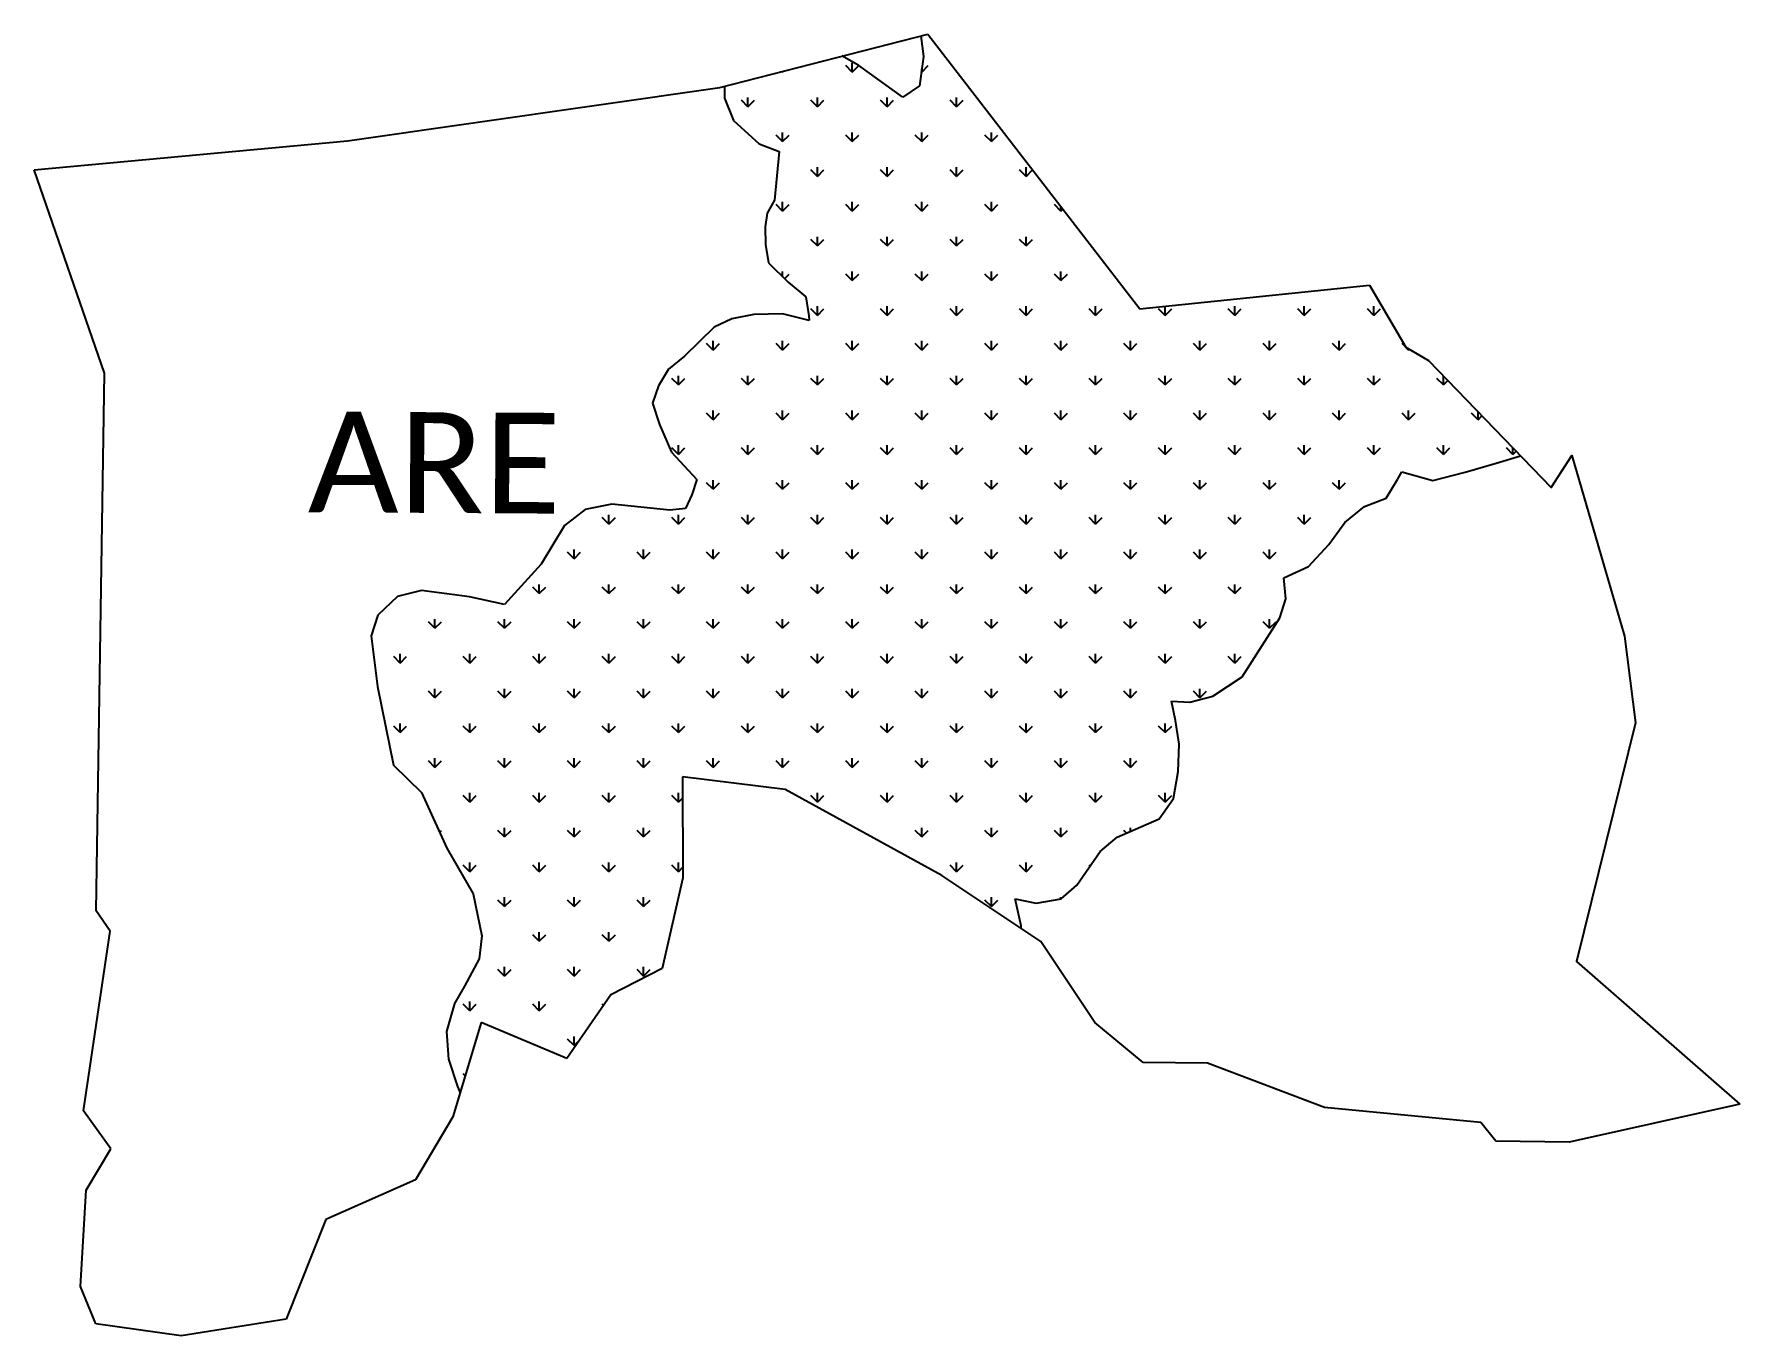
# Model space of a CAD drawing. Header units: metres. Extents: x 317918 to 319680, y 1887637 to 1888982.
import ezdxf

# ---------------------------------------------------------------- set-up
doc = ezdxf.new("R2010")
doc.units = ezdxf.units.M
for name, color, linetype in [('MANGROOVES', 112, 'Continuous'), ('village', 3, 'Continuous'), ('VILLAGE NAME', 250, 'Continuous')]:
    doc.layers.add(name, color=color, linetype=linetype)
doc.styles.get("Standard").update_dxf_attribs({"font": 'simplex.shx'})

msp = doc.modelspace()

# ---------------------------------------------------------------- linework, layer by layer
at = {"color": 3}
msp.add_line((319060.4, 1888698.5), (319297.5, 1888722.8), dxfattribs=at)
at = {"color": 3, "flags": 128}
msp.add_lwpolyline([(319297.5, 1888722.8), (319335, 1888658.6)], dxfattribs=at)
at = {"layer": 'MANGROOVES'}
for p, q in [((318834, 1888980.3), (318836.8, 1888959.2)), ((318770, 1888949.7), (318752.5, 1888959.9)), ((318836.8, 1888959.2), (318832.7, 1888928.7)), ((318815.4, 1888917), (318770, 1888949.7)), ((318631.1, 1888928.5), (318631.1, 1888916)), ((318832.7, 1888928.7), (318815.4, 1888917)), ((318631.1, 1888916), (318640.4, 1888892.9)), ((318640.4, 1888892.9), (318667.1, 1888868.8)), ((318667.1, 1888868.8), (318687.6, 1888860.9)), ((318687.6, 1888860.9), (318682.8, 1888810.8)), ((318675.4, 1888797.2), (318673.2, 1888783)), ((318682.8, 1888810.8), (318675.4, 1888797.2)), ((318673.2, 1888783), (318673.6, 1888764.7)), ((318673.6, 1888764.7), (318676.7, 1888745.9)), ((318676.7, 1888745.9), (318697.1, 1888725.8)), ((318697.1, 1888725.8), (318715.4, 1888710.9)), ((318715.4, 1888710.9), (318718.4, 1888691)), ((318661.6, 1888692.5), (318638.8, 1888688)), ((318691, 1888693.3), (318661.6, 1888692.5)), ((318718.6, 1888686.2), (318691, 1888693.3)), ((318718.4, 1888691), (318718.6, 1888686.2)), ((318620.4, 1888679.4), (318589.8, 1888649.3)), ((318638.8, 1888688), (318620.4, 1888679.4)), ((318589.8, 1888649.3), (318573.5, 1888636.2)), ((318573.5, 1888636.2), (318563.2, 1888618.7)), ((318563.2, 1888618.7), (318556.8, 1888600.8)), ((318556.8, 1888600.8), (318564.2, 1888578.7)), ((318564.2, 1888578.7), (318576.5, 1888550.4)), ((318576.5, 1888550.4), (318602.7, 1888522.1)), ((319396.4, 1888529.6), (319428.4, 1888538.8)), ((319428.4, 1888538.8), (319453.5, 1888546.6)), ((318602.7, 1888522.1), (318597.5, 1888506.1)), ((319314.8, 1888502.6), (319326.4, 1888522)), ((319326.4, 1888522), (319331, 1888530.1)), ((319331, 1888530.1), (319362.8, 1888520.9)), ((319362.8, 1888520.9), (319396.4, 1888529.6)), ((318515, 1888496.5), (318487.3, 1888491.2)), ((318574.9, 1888490.5), (318515, 1888496.5)), ((318597.5, 1888506.1), (318591.1, 1888492.2)), ((319292.3, 1888494.1), (319314.8, 1888502.6)), ((318487.3, 1888491.2), (318466.1, 1888474.6)), ((318591.1, 1888492.2), (318574.9, 1888490.5)), ((319272.1, 1888477.7), (319292.3, 1888494.1)), ((318466.1, 1888474.6), (318441.8, 1888434.4)), ((319255.6, 1888454.8), (319272.1, 1888477.7)), ((319234.5, 1888432.3), (319255.6, 1888454.8)), ((318441.8, 1888434.4), (318403.9, 1888393)), ((319208.9, 1888420.3), (319234.5, 1888432.3)), ((319211.2, 1888398.8), (319208.9, 1888420.3)), ((318293.3, 1888401), (318273, 1888382)), ((318318.2, 1888407.5), (318293.3, 1888401)), ((318367.7, 1888400.8), (318318.2, 1888407.5)), ((318403.9, 1888393), (318367.7, 1888400.8)), ((319205, 1888379.2), (319211.2, 1888398.8)), ((318273, 1888382), (318266.2, 1888360.5)), ((319166.1, 1888318), (319205, 1888379.2)), ((318266.2, 1888360.5), (318272.7, 1888308.3)), ((318272.7, 1888308.3), (318289.3, 1888226.8)), ((319135.5, 1888298.1), (319166.1, 1888318)), ((319097.2, 1888273), (319092.9, 1888292.9)), ((319092.9, 1888292.9), (319111.9, 1888292)), ((319111.9, 1888292), (319135.5, 1888298.1)), ((319100.8, 1888248.5), (319097.2, 1888273)), ((319099.8, 1888220.3), (319100.8, 1888248.5)), ((318289.3, 1888226.8), (318318.2, 1888198.7)), ((319095.1, 1888192.4), (319099.8, 1888220.3)), ((318318.2, 1888198.7), (318344.4, 1888141.1)), ((319080.2, 1888171.5), (319095.1, 1888192.4)), ((319037, 1888152.5), (319080.2, 1888171.5)), ((319019.2, 1888137.6), (319037, 1888152.5)), ((318344.4, 1888141.1), (318371.6, 1888093.9)), ((318995.2, 1888102.8), (319019.2, 1888137.6)), ((318371.6, 1888093.9), (318380.5, 1888050.5)), ((318978.9, 1888088.9), (318995.2, 1888102.8)), ((318937.7, 1888060.9), (318931.4, 1888088.9)), ((318931.4, 1888088.9), (318953.3, 1888084.3)), ((318953.3, 1888084.3), (318978.9, 1888088.9)), ((318937.6, 1888058.4), (318937.7, 1888060.9)), ((318380.5, 1888050.5), (318377.9, 1888026.8)), ((318377.9, 1888026.8), (318362.6, 1887998.5)), ((318362.6, 1887998.5), (318352.3, 1887980.6)), ((318352.3, 1887980.6), (318343.9, 1887951.8)), ((318343.9, 1887951.8), (318346.1, 1887923.2)), ((318346.1, 1887923.2), (318355.4, 1887895)), ((318355.4, 1887895), (318358.1, 1887888.4))]:
    msp.add_line(p, q, dxfattribs=at)
at = {"layer": 'MANGROOVES', "linetype": 'Continuous'}
for p, q in [((318691.3, 1888943), (318690.7, 1888943.6)), ((318691.3, 1888943), (318692.3, 1888944)), ((318691.3, 1888943), (318691.3, 1888943.7)), ((318763.2, 1888943), (318756.4, 1888949.7)), ((318763.2, 1888943), (318763.2, 1888952.5)), ((318763.2, 1888943), (318769.9, 1888949.7)), ((318835, 1888943), (318834.6, 1888943.4)), ((318835, 1888943), (318841.7, 1888949.7)), ((318835, 1888943), (318835, 1888946.1)), ((318655.4, 1888907.1), (318648.7, 1888913.8)), ((318655.4, 1888907.1), (318655.4, 1888916.6)), ((318655.4, 1888907.1), (318662.1, 1888913.8)), ((318727.3, 1888907.1), (318720.5, 1888913.8)), ((318727.3, 1888907.1), (318727.3, 1888916.6)), ((318727.3, 1888907.1), (318734, 1888913.8)), ((318799.1, 1888907.1), (318792.4, 1888913.8)), ((318799.1, 1888907.1), (318799.1, 1888916.6)), ((318799.1, 1888907.1), (318805.8, 1888913.8)), ((318870.9, 1888907.1), (318864.2, 1888913.8)), ((318870.9, 1888907.1), (318870.9, 1888916.6)), ((318870.9, 1888907.1), (318877.7, 1888913.8)), ((318691.3, 1888871.2), (318684.6, 1888877.9)), ((318691.3, 1888871.2), (318691.3, 1888880.7)), ((318691.3, 1888871.2), (318698.1, 1888877.9)), ((318763.2, 1888871.2), (318756.4, 1888877.9)), ((318763.2, 1888871.2), (318763.2, 1888880.7)), ((318763.2, 1888871.2), (318769.9, 1888877.9)), ((318835, 1888871.2), (318828.3, 1888877.9)), ((318835, 1888871.2), (318835, 1888880.7)), ((318835, 1888871.2), (318841.7, 1888877.9)), ((318906.9, 1888871.2), (318900.1, 1888877.9)), ((318906.9, 1888871.2), (318906.9, 1888880.7)), ((318906.9, 1888871.2), (318913.6, 1888877.9)), ((318727.3, 1888835.2), (318720.5, 1888842)), ((318727.3, 1888835.2), (318727.3, 1888844.8)), ((318727.3, 1888835.2), (318734, 1888842)), ((318799.1, 1888835.2), (318792.4, 1888842)), ((318799.1, 1888835.2), (318799.1, 1888844.8)), ((318799.1, 1888835.2), (318805.8, 1888842)), ((318870.9, 1888835.2), (318864.2, 1888842)), ((318870.9, 1888835.2), (318870.9, 1888844.8)), ((318870.9, 1888835.2), (318877.7, 1888842)), ((318942.8, 1888835.2), (318936, 1888842)), ((318942.8, 1888835.2), (318942.8, 1888844.8)), ((318942.8, 1888835.2), (318949.5, 1888842)), ((318691.3, 1888799.3), (318684.6, 1888806)), ((318691.3, 1888799.3), (318691.3, 1888808.8)), ((318691.3, 1888799.3), (318698.1, 1888806)), ((318763.2, 1888799.3), (318756.4, 1888806)), ((318763.2, 1888799.3), (318763.2, 1888808.8)), ((318763.2, 1888799.3), (318769.9, 1888806)), ((318835, 1888799.3), (318828.3, 1888806)), ((318835, 1888799.3), (318835, 1888808.8)), ((318835, 1888799.3), (318841.7, 1888806)), ((318906.9, 1888799.3), (318900.1, 1888806)), ((318906.9, 1888799.3), (318906.9, 1888808.8)), ((318906.9, 1888799.3), (318913.6, 1888806)), ((318978.7, 1888799.3), (318972, 1888806)), ((318978.7, 1888799.3), (318978.7, 1888804.2)), ((318978.7, 1888799.3), (318980.8, 1888801.5)), ((318727.3, 1888763.4), (318720.5, 1888770.1)), ((318727.3, 1888763.4), (318727.3, 1888772.9)), ((318727.3, 1888763.4), (318734, 1888770.1)), ((318799.1, 1888763.4), (318792.4, 1888770.1)), ((318799.1, 1888763.4), (318799.1, 1888772.9)), ((318799.1, 1888763.4), (318805.8, 1888770.1)), ((318870.9, 1888763.4), (318864.2, 1888770.1)), ((318870.9, 1888763.4), (318870.9, 1888772.9)), ((318870.9, 1888763.4), (318877.7, 1888770.1)), ((318942.8, 1888763.4), (318936, 1888770.1)), ((318942.8, 1888763.4), (318942.8, 1888772.9)), ((318942.8, 1888763.4), (318949.5, 1888770.1)), ((318691.3, 1888731.4), (318691.3, 1888737)), ((318693.3, 1888729.5), (318698.1, 1888734.2)), ((318763.2, 1888727.5), (318756.4, 1888734.2)), ((318763.2, 1888727.5), (318763.2, 1888737)), ((318763.2, 1888727.5), (318769.9, 1888734.2)), ((318835, 1888727.5), (318828.3, 1888734.2)), ((318835, 1888727.5), (318835, 1888737)), ((318835, 1888727.5), (318841.7, 1888734.2)), ((318906.9, 1888727.5), (318900.1, 1888734.2)), ((318906.9, 1888727.5), (318906.9, 1888737)), ((318906.9, 1888727.5), (318913.6, 1888734.2)), ((318978.7, 1888727.5), (318972, 1888734.2)), ((318978.7, 1888727.5), (318978.7, 1888737)), ((318978.7, 1888727.5), (318985.4, 1888734.2)), ((318727.3, 1888691.5), (318720.5, 1888698.3)), ((318727.3, 1888691.5), (318727.3, 1888701.1)), ((318727.3, 1888691.5), (318734, 1888698.3)), ((318799.1, 1888691.5), (318792.4, 1888698.3)), ((318799.1, 1888691.5), (318799.1, 1888701.1)), ((318799.1, 1888691.5), (318805.8, 1888698.3)), ((318870.9, 1888691.5), (318864.2, 1888698.3)), ((318870.9, 1888691.5), (318870.9, 1888701.1)), ((318870.9, 1888691.5), (318877.7, 1888698.3)), ((318942.8, 1888691.5), (318936, 1888698.3)), ((318942.8, 1888691.5), (318942.8, 1888701.1)), ((318942.8, 1888691.5), (318949.5, 1888698.3)), ((319014.6, 1888691.5), (319007.9, 1888698.3)), ((319014.6, 1888691.5), (319014.6, 1888701.1)), ((319014.6, 1888691.5), (319021.4, 1888698.3)), ((319086.5, 1888691.5), (319079.7, 1888698.3)), ((319086.5, 1888691.5), (319086.5, 1888701.1)), ((319086.5, 1888691.5), (319093.2, 1888698.3)), ((319158.3, 1888691.5), (319151.6, 1888698.3)), ((319158.3, 1888691.5), (319158.3, 1888701.1)), ((319158.3, 1888691.5), (319165, 1888698.3)), ((319230.1, 1888691.5), (319223.4, 1888698.3)), ((319230.1, 1888691.5), (319230.1, 1888701.1)), ((319230.1, 1888691.5), (319236.9, 1888698.3)), ((319302, 1888691.5), (319295.3, 1888698.3)), ((319302, 1888691.5), (319302, 1888701.1)), ((319302, 1888691.5), (319308.7, 1888698.3)), ((318619.5, 1888655.6), (318612.8, 1888662.4)), ((318619.5, 1888655.6), (318619.5, 1888665.2)), ((318619.5, 1888655.6), (318626.2, 1888662.4)), ((318691.3, 1888655.6), (318684.6, 1888662.4)), ((318691.3, 1888655.6), (318691.3, 1888665.2)), ((318691.3, 1888655.6), (318698.1, 1888662.4)), ((318763.2, 1888655.6), (318756.4, 1888662.4)), ((318763.2, 1888655.6), (318763.2, 1888665.2)), ((318763.2, 1888655.6), (318769.9, 1888662.4)), ((318835, 1888655.6), (318828.3, 1888662.4)), ((318835, 1888655.6), (318835, 1888665.2)), ((318835, 1888655.6), (318841.7, 1888662.4)), ((318906.9, 1888655.6), (318900.1, 1888662.4)), ((318906.9, 1888655.6), (318906.9, 1888665.2)), ((318906.9, 1888655.6), (318913.6, 1888662.4)), ((318978.7, 1888655.6), (318972, 1888662.4)), ((318978.7, 1888655.6), (318978.7, 1888665.2)), ((318978.7, 1888655.6), (318985.4, 1888662.4)), ((319050.5, 1888655.6), (319043.8, 1888662.4)), ((319050.5, 1888655.6), (319050.5, 1888665.2)), ((319050.5, 1888655.6), (319057.3, 1888662.4)), ((319122.4, 1888655.6), (319115.6, 1888662.4)), ((319122.4, 1888655.6), (319122.4, 1888665.2)), ((319122.4, 1888655.6), (319129.1, 1888662.4)), ((319194.2, 1888655.6), (319187.5, 1888662.4)), ((319194.2, 1888655.6), (319194.2, 1888665.2)), ((319194.2, 1888655.6), (319201, 1888662.4)), ((319266.1, 1888655.6), (319259.3, 1888662.4)), ((319266.1, 1888655.6), (319266.1, 1888665.2)), ((319266.1, 1888655.6), (319272.8, 1888662.4)), ((319337.9, 1888655.6), (319331.2, 1888662.4)), ((319337.9, 1888655.6), (319337.9, 1888656.9)), ((319337.9, 1888655.6), (319338.7, 1888656.4)), ((318583.6, 1888619.7), (318576.8, 1888626.4)), ((318583.6, 1888619.7), (318583.6, 1888629.2)), ((318583.6, 1888619.7), (318590.3, 1888626.4)), ((318655.4, 1888619.7), (318648.7, 1888626.4)), ((318655.4, 1888619.7), (318655.4, 1888629.2)), ((318655.4, 1888619.7), (318662.1, 1888626.4)), ((318727.3, 1888619.7), (318720.5, 1888626.4)), ((318727.3, 1888619.7), (318727.3, 1888629.2)), ((318727.3, 1888619.7), (318734, 1888626.4)), ((318799.1, 1888619.7), (318792.4, 1888626.4)), ((318799.1, 1888619.7), (318799.1, 1888629.2)), ((318799.1, 1888619.7), (318805.8, 1888626.4)), ((318870.9, 1888619.7), (318864.2, 1888626.4)), ((318870.9, 1888619.7), (318870.9, 1888629.2)), ((318870.9, 1888619.7), (318877.7, 1888626.4)), ((318942.8, 1888619.7), (318936, 1888626.4)), ((318942.8, 1888619.7), (318942.8, 1888629.2)), ((318942.8, 1888619.7), (318949.5, 1888626.4)), ((319014.6, 1888619.7), (319007.9, 1888626.4)), ((319014.6, 1888619.7), (319014.6, 1888629.2)), ((319014.6, 1888619.7), (319021.4, 1888626.4)), ((319086.5, 1888619.7), (319079.7, 1888626.4)), ((319086.5, 1888619.7), (319086.5, 1888629.2)), ((319086.5, 1888619.7), (319093.2, 1888626.4)), ((319158.3, 1888619.7), (319151.6, 1888626.4)), ((319158.3, 1888619.7), (319158.3, 1888629.2)), ((319158.3, 1888619.7), (319165, 1888626.4)), ((319230.1, 1888619.7), (319223.4, 1888626.4)), ((319230.1, 1888619.7), (319230.1, 1888629.2)), ((319230.1, 1888619.7), (319236.9, 1888626.4)), ((319302, 1888619.7), (319295.3, 1888626.4)), ((319302, 1888619.7), (319302, 1888629.2)), ((319302, 1888619.7), (319308.7, 1888626.4)), ((319373.8, 1888619.7), (319367.1, 1888626.4)), ((319373.8, 1888619.7), (319373.8, 1888629.1)), ((319373.8, 1888619.7), (319378.5, 1888624.3)), ((318619.5, 1888583.8), (318612.8, 1888590.5)), ((318619.5, 1888583.8), (318619.5, 1888593.3)), ((318619.5, 1888583.8), (318626.2, 1888590.5)), ((318691.3, 1888583.8), (318684.6, 1888590.5)), ((318691.3, 1888583.8), (318691.3, 1888593.3)), ((318691.3, 1888583.8), (318698.1, 1888590.5)), ((318763.2, 1888583.8), (318756.4, 1888590.5)), ((318763.2, 1888583.8), (318763.2, 1888593.3)), ((318763.2, 1888583.8), (318769.9, 1888590.5)), ((318835, 1888583.8), (318828.3, 1888590.5)), ((318835, 1888583.8), (318835, 1888593.3)), ((318835, 1888583.8), (318841.7, 1888590.5)), ((318906.9, 1888583.8), (318900.1, 1888590.5)), ((318906.9, 1888583.8), (318906.9, 1888593.3)), ((318906.9, 1888583.8), (318913.6, 1888590.5)), ((318978.7, 1888583.8), (318972, 1888590.5)), ((318978.7, 1888583.8), (318978.7, 1888593.3)), ((318978.7, 1888583.8), (318985.4, 1888590.5)), ((319050.5, 1888583.8), (319043.8, 1888590.5)), ((319050.5, 1888583.8), (319050.5, 1888593.3)), ((319050.5, 1888583.8), (319057.3, 1888590.5)), ((319122.4, 1888583.8), (319115.6, 1888590.5)), ((319122.4, 1888583.8), (319122.4, 1888593.3)), ((319122.4, 1888583.8), (319129.1, 1888590.5)), ((319194.2, 1888583.8), (319187.5, 1888590.5)), ((319194.2, 1888583.8), (319194.2, 1888593.3)), ((319194.2, 1888583.8), (319201, 1888590.5)), ((319266.1, 1888583.8), (319259.3, 1888590.5)), ((319266.1, 1888583.8), (319266.1, 1888593.3)), ((319266.1, 1888583.8), (319272.8, 1888590.5)), ((319337.9, 1888583.8), (319331.2, 1888590.5)), ((319337.9, 1888583.8), (319337.9, 1888593.3)), ((319337.9, 1888583.8), (319344.6, 1888590.5)), ((319409.7, 1888583.8), (319403, 1888590.5)), ((319409.7, 1888583.8), (319409.7, 1888591.9)), ((319409.7, 1888583.8), (319413.7, 1888587.8)), ((318583.6, 1888547.9), (318576.8, 1888554.6)), ((318583.6, 1888547.9), (318583.6, 1888557.4)), ((318583.6, 1888547.9), (318590.3, 1888554.6)), ((318655.4, 1888547.9), (318648.7, 1888554.6)), ((318655.4, 1888547.9), (318655.4, 1888557.4)), ((318655.4, 1888547.9), (318662.1, 1888554.6)), ((318727.3, 1888547.9), (318720.5, 1888554.6)), ((318727.3, 1888547.9), (318727.3, 1888557.4)), ((318727.3, 1888547.9), (318734, 1888554.6)), ((318799.1, 1888547.9), (318792.4, 1888554.6)), ((318799.1, 1888547.9), (318799.1, 1888557.4)), ((318799.1, 1888547.9), (318805.8, 1888554.6)), ((318870.9, 1888547.9), (318864.2, 1888554.6)), ((318870.9, 1888547.9), (318870.9, 1888557.4)), ((318870.9, 1888547.9), (318877.7, 1888554.6)), ((318942.8, 1888547.9), (318936, 1888554.6)), ((318942.8, 1888547.9), (318942.8, 1888557.4)), ((318942.8, 1888547.9), (318949.5, 1888554.6)), ((319014.6, 1888547.9), (319007.9, 1888554.6)), ((319014.6, 1888547.9), (319014.6, 1888557.4)), ((319014.6, 1888547.9), (319021.4, 1888554.6)), ((319086.5, 1888547.9), (319079.7, 1888554.6)), ((319086.5, 1888547.9), (319086.5, 1888557.4)), ((319086.5, 1888547.9), (319093.2, 1888554.6)), ((319158.3, 1888547.9), (319151.6, 1888554.6)), ((319158.3, 1888547.9), (319158.3, 1888557.4)), ((319158.3, 1888547.9), (319165, 1888554.6)), ((319230.1, 1888547.9), (319223.4, 1888554.6)), ((319230.1, 1888547.9), (319230.1, 1888557.4)), ((319230.1, 1888547.9), (319236.9, 1888554.6)), ((319302, 1888547.9), (319295.3, 1888554.6)), ((319302, 1888547.9), (319302, 1888557.4)), ((319302, 1888547.9), (319308.7, 1888554.6)), ((319373.8, 1888547.9), (319367.1, 1888554.6)), ((319373.8, 1888547.9), (319373.8, 1888557.4)), ((319373.8, 1888547.9), (319380.6, 1888554.6)), ((319445.7, 1888547.9), (319438.9, 1888554.6)), ((319445.7, 1888547.9), (319445.7, 1888554.7)), ((319445.7, 1888547.9), (319449, 1888551.2)), ((318619.5, 1888511.9), (318612.8, 1888518.7)), ((318619.5, 1888511.9), (318619.5, 1888521.5)), ((318619.5, 1888511.9), (318626.2, 1888518.7)), ((318691.3, 1888511.9), (318684.6, 1888518.7)), ((318691.3, 1888511.9), (318691.3, 1888521.5)), ((318691.3, 1888511.9), (318698.1, 1888518.7)), ((318763.2, 1888511.9), (318756.4, 1888518.7)), ((318763.2, 1888511.9), (318763.2, 1888521.5)), ((318763.2, 1888511.9), (318769.9, 1888518.7)), ((318835, 1888511.9), (318828.3, 1888518.7)), ((318835, 1888511.9), (318835, 1888521.5)), ((318835, 1888511.9), (318841.7, 1888518.7)), ((318906.9, 1888511.9), (318900.1, 1888518.7)), ((318906.9, 1888511.9), (318906.9, 1888521.5)), ((318906.9, 1888511.9), (318913.6, 1888518.7)), ((318978.7, 1888511.9), (318972, 1888518.7)), ((318978.7, 1888511.9), (318978.7, 1888521.5)), ((318978.7, 1888511.9), (318985.4, 1888518.7)), ((319050.5, 1888511.9), (319043.8, 1888518.7)), ((319050.5, 1888511.9), (319050.5, 1888521.5)), ((319050.5, 1888511.9), (319057.3, 1888518.7)), ((319122.4, 1888511.9), (319115.6, 1888518.7)), ((319122.4, 1888511.9), (319122.4, 1888521.5)), ((319122.4, 1888511.9), (319129.1, 1888518.7)), ((319194.2, 1888511.9), (319187.5, 1888518.7)), ((319194.2, 1888511.9), (319194.2, 1888521.5)), ((319194.2, 1888511.9), (319201, 1888518.7)), ((319266.1, 1888511.9), (319259.3, 1888518.7)), ((319266.1, 1888511.9), (319266.1, 1888521.5)), ((319266.1, 1888511.9), (319272.8, 1888518.7)), ((318511.7, 1888476), (318505, 1888482.8)), ((318511.7, 1888476), (318511.7, 1888485.5)), ((318511.7, 1888476), (318518.5, 1888482.8)), ((318583.6, 1888476), (318576.8, 1888482.8)), ((318583.6, 1888476), (318583.6, 1888485.5)), ((318583.6, 1888476), (318590.3, 1888482.8)), ((318655.4, 1888476), (318648.7, 1888482.8)), ((318655.4, 1888476), (318655.4, 1888485.5)), ((318655.4, 1888476), (318662.1, 1888482.8)), ((318727.3, 1888476), (318720.5, 1888482.8)), ((318727.3, 1888476), (318727.3, 1888485.5)), ((318727.3, 1888476), (318734, 1888482.8)), ((318799.1, 1888476), (318792.4, 1888482.8)), ((318799.1, 1888476), (318799.1, 1888485.5)), ((318799.1, 1888476), (318805.8, 1888482.8)), ((318870.9, 1888476), (318864.2, 1888482.8)), ((318870.9, 1888476), (318870.9, 1888485.5)), ((318870.9, 1888476), (318877.7, 1888482.8)), ((318942.8, 1888476), (318936, 1888482.8)), ((318942.8, 1888476), (318942.8, 1888485.5)), ((318942.8, 1888476), (318949.5, 1888482.8)), ((319014.6, 1888476), (319007.9, 1888482.8)), ((319014.6, 1888476), (319014.6, 1888485.5)), ((319014.6, 1888476), (319021.4, 1888482.8)), ((319086.5, 1888476), (319079.7, 1888482.8)), ((319086.5, 1888476), (319086.5, 1888485.5)), ((319086.5, 1888476), (319093.2, 1888482.8)), ((319158.3, 1888476), (319151.6, 1888482.8)), ((319158.3, 1888476), (319158.3, 1888485.5)), ((319158.3, 1888476), (319165, 1888482.8)), ((319230.1, 1888476), (319223.4, 1888482.8)), ((319230.1, 1888476), (319230.1, 1888485.5)), ((319230.1, 1888476), (319236.9, 1888482.8)), ((318475.8, 1888440.1), (318469.1, 1888446.8)), ((318475.8, 1888440.1), (318475.8, 1888449.6)), ((318475.8, 1888440.1), (318482.5, 1888446.8)), ((318547.6, 1888440.1), (318540.9, 1888446.8)), ((318547.6, 1888440.1), (318547.6, 1888449.6)), ((318547.6, 1888440.1), (318554.4, 1888446.8)), ((318619.5, 1888440.1), (318612.8, 1888446.8)), ((318619.5, 1888440.1), (318619.5, 1888449.6)), ((318619.5, 1888440.1), (318626.2, 1888446.8)), ((318691.3, 1888440.1), (318684.6, 1888446.8)), ((318691.3, 1888440.1), (318691.3, 1888449.6)), ((318691.3, 1888440.1), (318698.1, 1888446.8)), ((318763.2, 1888440.1), (318756.4, 1888446.8)), ((318763.2, 1888440.1), (318763.2, 1888449.6)), ((318763.2, 1888440.1), (318769.9, 1888446.8)), ((318835, 1888440.1), (318828.3, 1888446.8)), ((318835, 1888440.1), (318835, 1888449.6)), ((318835, 1888440.1), (318841.7, 1888446.8)), ((318906.9, 1888440.1), (318900.1, 1888446.8)), ((318906.9, 1888440.1), (318906.9, 1888449.6)), ((318906.9, 1888440.1), (318913.6, 1888446.8)), ((318978.7, 1888440.1), (318972, 1888446.8)), ((318978.7, 1888440.1), (318978.7, 1888449.6)), ((318978.7, 1888440.1), (318985.4, 1888446.8)), ((319050.5, 1888440.1), (319043.8, 1888446.8)), ((319050.5, 1888440.1), (319050.5, 1888449.6)), ((319050.5, 1888440.1), (319057.3, 1888446.8)), ((319122.4, 1888440.1), (319115.6, 1888446.8)), ((319122.4, 1888440.1), (319122.4, 1888449.6)), ((319122.4, 1888440.1), (319129.1, 1888446.8)), ((319194.2, 1888440.1), (319187.5, 1888446.8)), ((319194.2, 1888440.1), (319194.2, 1888449.6)), ((319194.2, 1888440.1), (319201, 1888446.8)), ((318439.9, 1888404.2), (318433.1, 1888410.9)), ((318439.9, 1888404.2), (318439.9, 1888413.7)), ((318439.9, 1888404.2), (318446.6, 1888410.9)), ((318511.7, 1888404.2), (318505, 1888410.9)), ((318511.7, 1888404.2), (318511.7, 1888413.7)), ((318511.7, 1888404.2), (318518.5, 1888410.9)), ((318583.6, 1888404.2), (318576.8, 1888410.9)), ((318583.6, 1888404.2), (318583.6, 1888413.7)), ((318583.6, 1888404.2), (318590.3, 1888410.9)), ((318655.4, 1888404.2), (318648.7, 1888410.9)), ((318655.4, 1888404.2), (318655.4, 1888413.7)), ((318655.4, 1888404.2), (318662.1, 1888410.9)), ((318727.3, 1888404.2), (318720.5, 1888410.9)), ((318727.3, 1888404.2), (318727.3, 1888413.7)), ((318727.3, 1888404.2), (318734, 1888410.9)), ((318799.1, 1888404.2), (318792.4, 1888410.9)), ((318799.1, 1888404.2), (318799.1, 1888413.7)), ((318799.1, 1888404.2), (318805.8, 1888410.9)), ((318870.9, 1888404.2), (318864.2, 1888410.9)), ((318870.9, 1888404.2), (318870.9, 1888413.7)), ((318870.9, 1888404.2), (318877.7, 1888410.9)), ((318942.8, 1888404.2), (318936, 1888410.9)), ((318942.8, 1888404.2), (318942.8, 1888413.7)), ((318942.8, 1888404.2), (318949.5, 1888410.9)), ((319014.6, 1888404.2), (319007.9, 1888410.9)), ((319014.6, 1888404.2), (319014.6, 1888413.7)), ((319014.6, 1888404.2), (319021.4, 1888410.9)), ((319086.5, 1888404.2), (319079.7, 1888410.9)), ((319086.5, 1888404.2), (319086.5, 1888413.7)), ((319086.5, 1888404.2), (319093.2, 1888410.9)), ((319158.3, 1888404.2), (319151.6, 1888410.9)), ((319158.3, 1888404.2), (319158.3, 1888413.7)), ((319158.3, 1888404.2), (319165, 1888410.9)), ((318332.1, 1888368.3), (318325.4, 1888375)), ((318332.1, 1888368.3), (318332.1, 1888377.8)), ((318332.1, 1888368.3), (318338.9, 1888375)), ((318404, 1888368.3), (318397.2, 1888375)), ((318404, 1888368.3), (318404, 1888377.8)), ((318404, 1888368.3), (318410.7, 1888375)), ((318475.8, 1888368.3), (318469.1, 1888375)), ((318475.8, 1888368.3), (318475.8, 1888377.8)), ((318475.8, 1888368.3), (318482.5, 1888375)), ((318547.6, 1888368.3), (318540.9, 1888375)), ((318547.6, 1888368.3), (318547.6, 1888377.8)), ((318547.6, 1888368.3), (318554.4, 1888375)), ((318619.5, 1888368.3), (318612.8, 1888375)), ((318619.5, 1888368.3), (318619.5, 1888377.8)), ((318619.5, 1888368.3), (318626.2, 1888375)), ((318691.3, 1888368.3), (318684.6, 1888375)), ((318691.3, 1888368.3), (318691.3, 1888377.8)), ((318691.3, 1888368.3), (318698.1, 1888375)), ((318763.2, 1888368.3), (318756.4, 1888375)), ((318763.2, 1888368.3), (318763.2, 1888377.8)), ((318763.2, 1888368.3), (318769.9, 1888375)), ((318835, 1888368.3), (318828.3, 1888375)), ((318835, 1888368.3), (318835, 1888377.8)), ((318835, 1888368.3), (318841.7, 1888375)), ((318906.9, 1888368.3), (318900.1, 1888375)), ((318906.9, 1888368.3), (318906.9, 1888377.8)), ((318906.9, 1888368.3), (318913.6, 1888375)), ((318978.7, 1888368.3), (318972, 1888375)), ((318978.7, 1888368.3), (318978.7, 1888377.8)), ((318978.7, 1888368.3), (318985.4, 1888375)), ((319050.5, 1888368.3), (319043.8, 1888375)), ((319050.5, 1888368.3), (319050.5, 1888377.8)), ((319050.5, 1888368.3), (319057.3, 1888375)), ((319122.4, 1888368.3), (319115.6, 1888375)), ((319122.4, 1888368.3), (319122.4, 1888377.8)), ((319122.4, 1888368.3), (319129.1, 1888375)), ((319194.2, 1888368.3), (319187.5, 1888375)), ((319194.2, 1888368.3), (319194.2, 1888377.8)), ((319194.2, 1888368.3), (319201, 1888375)), ((318296.2, 1888332.3), (318289.5, 1888339.1)), ((318296.2, 1888332.3), (318296.2, 1888341.9)), ((318296.2, 1888332.3), (318302.9, 1888339.1)), ((318368, 1888332.3), (318361.3, 1888339.1)), ((318368, 1888332.3), (318368, 1888341.9)), ((318368, 1888332.3), (318374.8, 1888339.1)), ((318439.9, 1888332.3), (318433.1, 1888339.1)), ((318439.9, 1888332.3), (318439.9, 1888341.9)), ((318439.9, 1888332.3), (318446.6, 1888339.1)), ((318511.7, 1888332.3), (318505, 1888339.1)), ((318511.7, 1888332.3), (318511.7, 1888341.9)), ((318511.7, 1888332.3), (318518.5, 1888339.1)), ((318583.6, 1888332.3), (318576.8, 1888339.1)), ((318583.6, 1888332.3), (318583.6, 1888341.9)), ((318583.6, 1888332.3), (318590.3, 1888339.1)), ((318655.4, 1888332.3), (318648.7, 1888339.1)), ((318655.4, 1888332.3), (318655.4, 1888341.9)), ((318655.4, 1888332.3), (318662.1, 1888339.1)), ((318727.3, 1888332.3), (318720.5, 1888339.1)), ((318727.3, 1888332.3), (318727.3, 1888341.9)), ((318727.3, 1888332.3), (318734, 1888339.1)), ((318799.1, 1888332.3), (318792.4, 1888339.1)), ((318799.1, 1888332.3), (318799.1, 1888341.9)), ((318799.1, 1888332.3), (318805.8, 1888339.1)), ((318870.9, 1888332.3), (318864.2, 1888339.1)), ((318870.9, 1888332.3), (318870.9, 1888341.9)), ((318870.9, 1888332.3), (318877.7, 1888339.1)), ((318942.8, 1888332.3), (318936, 1888339.1)), ((318942.8, 1888332.3), (318942.8, 1888341.9)), ((318942.8, 1888332.3), (318949.5, 1888339.1)), ((319014.6, 1888332.3), (319007.9, 1888339.1)), ((319014.6, 1888332.3), (319014.6, 1888341.9)), ((319014.6, 1888332.3), (319021.4, 1888339.1)), ((319086.5, 1888332.3), (319079.7, 1888339.1)), ((319086.5, 1888332.3), (319086.5, 1888341.9)), ((319086.5, 1888332.3), (319093.2, 1888339.1)), ((319158.3, 1888332.3), (319151.6, 1888339.1)), ((319158.3, 1888332.3), (319158.3, 1888341.9)), ((319158.3, 1888332.3), (319165, 1888339.1)), ((318332.1, 1888296.4), (318325.4, 1888303.2)), ((318332.1, 1888296.4), (318332.1, 1888305.9)), ((318332.1, 1888296.4), (318338.9, 1888303.2)), ((318404, 1888296.4), (318397.2, 1888303.2)), ((318404, 1888296.4), (318404, 1888305.9)), ((318404, 1888296.4), (318410.7, 1888303.2)), ((318475.8, 1888296.4), (318469.1, 1888303.2)), ((318475.8, 1888296.4), (318475.8, 1888305.9)), ((318475.8, 1888296.4), (318482.5, 1888303.2)), ((318547.6, 1888296.4), (318540.9, 1888303.2)), ((318547.6, 1888296.4), (318547.6, 1888305.9)), ((318547.6, 1888296.4), (318554.4, 1888303.2)), ((318619.5, 1888296.4), (318612.8, 1888303.2)), ((318619.5, 1888296.4), (318619.5, 1888305.9)), ((318619.5, 1888296.4), (318626.2, 1888303.2)), ((318691.3, 1888296.4), (318684.6, 1888303.2)), ((318691.3, 1888296.4), (318691.3, 1888305.9)), ((318691.3, 1888296.4), (318698.1, 1888303.2)), ((318763.2, 1888296.4), (318756.4, 1888303.2)), ((318763.2, 1888296.4), (318763.2, 1888305.9)), ((318763.2, 1888296.4), (318769.9, 1888303.2)), ((318835, 1888296.4), (318828.3, 1888303.2)), ((318835, 1888296.4), (318835, 1888305.9)), ((318835, 1888296.4), (318841.7, 1888303.2)), ((318906.9, 1888296.4), (318900.1, 1888303.2)), ((318906.9, 1888296.4), (318906.9, 1888305.9)), ((318906.9, 1888296.4), (318913.6, 1888303.2)), ((318978.7, 1888296.4), (318972, 1888303.2)), ((318978.7, 1888296.4), (318978.7, 1888305.9)), ((318978.7, 1888296.4), (318985.4, 1888303.2)), ((319050.5, 1888296.4), (319043.8, 1888303.2)), ((319050.5, 1888296.4), (319050.5, 1888305.9)), ((319050.5, 1888296.4), (319057.3, 1888303.2)), ((319122.4, 1888296.4), (319115.6, 1888303.2)), ((319122.4, 1888296.4), (319122.4, 1888305.9)), ((319122.4, 1888296.4), (319129.1, 1888303.2)), ((318296.2, 1888260.5), (318289.5, 1888267.2)), ((318296.2, 1888260.5), (318296.2, 1888270)), ((318296.2, 1888260.5), (318302.9, 1888267.2)), ((318368, 1888260.5), (318361.3, 1888267.2)), ((318368, 1888260.5), (318368, 1888270)), ((318368, 1888260.5), (318374.8, 1888267.2)), ((318439.9, 1888260.5), (318433.1, 1888267.2)), ((318439.9, 1888260.5), (318439.9, 1888270)), ((318439.9, 1888260.5), (318446.6, 1888267.2)), ((318511.7, 1888260.5), (318505, 1888267.2)), ((318511.7, 1888260.5), (318511.7, 1888270)), ((318511.7, 1888260.5), (318518.5, 1888267.2)), ((318583.6, 1888260.5), (318576.8, 1888267.2)), ((318583.6, 1888260.5), (318583.6, 1888270)), ((318583.6, 1888260.5), (318590.3, 1888267.2)), ((318655.4, 1888260.5), (318648.7, 1888267.2)), ((318655.4, 1888260.5), (318655.4, 1888270)), ((318655.4, 1888260.5), (318662.1, 1888267.2)), ((318727.3, 1888260.5), (318720.5, 1888267.2)), ((318727.3, 1888260.5), (318727.3, 1888270)), ((318727.3, 1888260.5), (318734, 1888267.2)), ((318799.1, 1888260.5), (318792.4, 1888267.2)), ((318799.1, 1888260.5), (318799.1, 1888270)), ((318799.1, 1888260.5), (318805.8, 1888267.2)), ((318870.9, 1888260.5), (318864.2, 1888267.2)), ((318870.9, 1888260.5), (318870.9, 1888270)), ((318870.9, 1888260.5), (318877.7, 1888267.2)), ((318942.8, 1888260.5), (318936, 1888267.2)), ((318942.8, 1888260.5), (318942.8, 1888270)), ((318942.8, 1888260.5), (318949.5, 1888267.2)), ((319014.6, 1888260.5), (319007.9, 1888267.2)), ((319014.6, 1888260.5), (319014.6, 1888270)), ((319014.6, 1888260.5), (319021.4, 1888267.2)), ((319086.5, 1888260.5), (319079.7, 1888267.2)), ((319086.5, 1888260.5), (319086.5, 1888270)), ((319086.5, 1888260.5), (319093.2, 1888267.2)), ((318332.1, 1888224.6), (318332.1, 1888234.1)), ((318404, 1888224.6), (318404, 1888234.1)), ((318475.8, 1888224.6), (318475.8, 1888234.1)), ((318547.6, 1888224.6), (318547.6, 1888234.1)), ((318619.5, 1888224.6), (318619.5, 1888234.1)), ((318691.3, 1888224.6), (318691.3, 1888234.1)), ((318763.2, 1888224.6), (318763.2, 1888234.1)), ((318835, 1888224.6), (318835, 1888234.1)), ((318906.9, 1888224.6), (318906.9, 1888234.1)), ((318978.7, 1888224.6), (318978.7, 1888234.1)), ((319050.5, 1888224.6), (319050.5, 1888234.1)), ((318332.1, 1888224.6), (318325.4, 1888231.3)), ((318332.1, 1888224.6), (318338.9, 1888231.3)), ((318404, 1888224.6), (318397.2, 1888231.3)), ((318404, 1888224.6), (318410.7, 1888231.3)), ((318475.8, 1888224.6), (318469.1, 1888231.3)), ((318475.8, 1888224.6), (318482.5, 1888231.3)), ((318547.6, 1888224.6), (318540.9, 1888231.3)), ((318547.6, 1888224.6), (318554.4, 1888231.3)), ((318619.5, 1888224.6), (318612.8, 1888231.3)), ((318619.5, 1888224.6), (318626.2, 1888231.3)), ((318691.3, 1888224.6), (318684.6, 1888231.3)), ((318691.3, 1888224.6), (318698.1, 1888231.3)), ((318763.2, 1888224.6), (318756.4, 1888231.3)), ((318763.2, 1888224.6), (318769.9, 1888231.3)), ((318835, 1888224.6), (318828.3, 1888231.3)), ((318835, 1888224.6), (318841.7, 1888231.3)), ((318906.9, 1888224.6), (318900.1, 1888231.3)), ((318906.9, 1888224.6), (318913.6, 1888231.3)), ((318978.7, 1888224.6), (318972, 1888231.3)), ((318978.7, 1888224.6), (318985.4, 1888231.3)), ((319050.5, 1888224.6), (319043.8, 1888231.3)), ((319050.5, 1888224.6), (319057.3, 1888231.3)), ((318368, 1888188.7), (318368, 1888198.2)), ((318439.9, 1888188.7), (318439.9, 1888198.2)), ((318511.7, 1888188.7), (318511.7, 1888198.2)), ((318583.6, 1888188.7), (318583.6, 1888198.2)), ((318727.3, 1888188.7), (318727.3, 1888198.2)), ((318799.1, 1888188.7), (318799.1, 1888198.2)), ((318870.9, 1888188.7), (318870.9, 1888198.2)), ((318942.8, 1888188.7), (318942.8, 1888198.2)), ((319014.6, 1888188.7), (319014.6, 1888198.2)), ((319086.5, 1888188.7), (319086.5, 1888198.2)), ((318368, 1888188.7), (318361.3, 1888195.4)), ((318368, 1888188.7), (318374.8, 1888195.4)), ((318439.9, 1888188.7), (318433.1, 1888195.4)), ((318439.9, 1888188.7), (318446.6, 1888195.4)), ((318511.7, 1888188.7), (318505, 1888195.4)), ((318511.7, 1888188.7), (318518.5, 1888195.4)), ((318583.6, 1888188.7), (318576.8, 1888195.4)), ((318583.6, 1888188.7), (318588.1, 1888193.1)), ((318727.3, 1888188.7), (318720.5, 1888195.4)), ((318727.3, 1888188.7), (318734, 1888195.4)), ((318799.1, 1888188.7), (318792.4, 1888195.4)), ((318799.1, 1888188.7), (318805.8, 1888195.4)), ((318870.9, 1888188.7), (318864.2, 1888195.4)), ((318870.9, 1888188.7), (318877.7, 1888195.4)), ((318942.8, 1888188.7), (318936, 1888195.4)), ((318942.8, 1888188.7), (318949.5, 1888195.4)), ((319014.6, 1888188.7), (319007.9, 1888195.4)), ((319014.6, 1888188.7), (319021.4, 1888195.4)), ((319086.5, 1888188.7), (319079.7, 1888195.4)), ((319086.5, 1888188.7), (319093.2, 1888195.4)), ((318404, 1888152.7), (318404, 1888162.3)), ((318475.8, 1888152.7), (318475.8, 1888162.3)), ((318547.6, 1888152.7), (318547.6, 1888162.3)), ((318835, 1888152.7), (318835, 1888162.3)), ((318906.9, 1888152.7), (318906.9, 1888162.3)), ((318978.7, 1888152.7), (318978.7, 1888162.3)), ((319050.5, 1888158.5), (319050.5, 1888162.3)), ((318336.9, 1888157.5), (318338.9, 1888159.5)), ((318404, 1888152.7), (318397.2, 1888159.5)), ((318404, 1888152.7), (318410.7, 1888159.5)), ((318475.8, 1888152.7), (318469.1, 1888159.5)), ((318475.8, 1888152.7), (318482.5, 1888159.5)), ((318547.6, 1888152.7), (318540.9, 1888159.5)), ((318547.6, 1888152.7), (318554.4, 1888159.5)), ((318835, 1888152.7), (318828.3, 1888159.5)), ((318835, 1888152.7), (318841.7, 1888159.5)), ((318906.9, 1888152.7), (318900.1, 1888159.5)), ((318906.9, 1888152.7), (318913.6, 1888159.5)), ((318978.7, 1888152.7), (318972, 1888159.5)), ((318978.7, 1888152.7), (318985.4, 1888159.5)), ((319046.6, 1888156.7), (319043.8, 1888159.5)), ((318368, 1888116.8), (318368, 1888126.3)), ((318439.9, 1888116.8), (318439.9, 1888126.3)), ((318511.7, 1888116.8), (318511.7, 1888126.3)), ((318583.6, 1888116.8), (318583.6, 1888126.3)), ((318870.9, 1888116.8), (318870.9, 1888126.3)), ((318942.8, 1888116.8), (318942.8, 1888126.3)), ((318368, 1888116.8), (318361.3, 1888123.5)), ((318368, 1888116.8), (318374.8, 1888123.5)), ((318439.9, 1888116.8), (318433.1, 1888123.5)), ((318439.9, 1888116.8), (318446.6, 1888123.5)), ((318511.7, 1888116.8), (318505, 1888123.5)), ((318511.7, 1888116.8), (318518.5, 1888123.5)), ((318583.6, 1888116.8), (318576.8, 1888123.5)), ((318583.6, 1888116.8), (318588.3, 1888121.5)), ((318870.9, 1888116.8), (318864.2, 1888123.5)), ((318870.9, 1888116.8), (318877.7, 1888123.5)), ((318942.8, 1888116.8), (318936, 1888123.5)), ((318942.8, 1888116.8), (318949.5, 1888123.5)), ((319008.8, 1888122.6), (319007.9, 1888123.5)), ((318404, 1888080.9), (318397.2, 1888087.6)), ((318404, 1888080.9), (318404, 1888090.4)), ((318404, 1888080.9), (318410.7, 1888087.6)), ((318475.8, 1888080.9), (318469.1, 1888087.6)), ((318475.8, 1888080.9), (318475.8, 1888090.4)), ((318475.8, 1888080.9), (318482.5, 1888087.6)), ((318547.6, 1888080.9), (318540.9, 1888087.6)), ((318547.6, 1888080.9), (318547.6, 1888090.4)), ((318547.6, 1888080.9), (318554.4, 1888087.6)), ((318906.9, 1888080.9), (318900.1, 1888087.6)), ((318906.9, 1888080.9), (318906.9, 1888090.4)), ((318906.9, 1888080.9), (318913.6, 1888087.6)), ((318972, 1888087.6), (318972, 1888087.6)), ((318978.7, 1888088.8), (318978.7, 1888090.4)), ((318439.9, 1888045), (318433.1, 1888051.7)), ((318439.9, 1888045), (318439.9, 1888054.5)), ((318439.9, 1888045), (318446.6, 1888051.7)), ((318511.7, 1888045), (318505, 1888051.7)), ((318511.7, 1888045), (318511.7, 1888054.5)), ((318511.7, 1888045), (318518.5, 1888051.7)), ((318404, 1888009), (318397.2, 1888015.8)), ((318404, 1888009), (318404, 1888018.6)), ((318404, 1888009), (318410.7, 1888015.8)), ((318475.8, 1888009), (318469.1, 1888015.8)), ((318475.8, 1888009), (318475.8, 1888018.6)), ((318475.8, 1888009), (318482.5, 1888015.8)), ((318547.6, 1888009), (318540.9, 1888015.8)), ((318547.6, 1888009), (318547.6, 1888018.6)), ((318547.6, 1888009), (318554.4, 1888015.8)), ((318368, 1887973.1), (318361.3, 1887979.9)), ((318368, 1887973.1), (318368, 1887982.7)), ((318368, 1887973.1), (318374.8, 1887979.9)), ((318439.9, 1887973.1), (318433.1, 1887979.9)), ((318439.9, 1887973.1), (318439.9, 1887982.7)), ((318439.9, 1887973.1), (318446.6, 1887979.9)), ((318506.2, 1887978.7), (318505, 1887979.9)), ((318475.8, 1887937.2), (318469.1, 1887943.9)), ((318475.8, 1887937.2), (318475.8, 1887946.7)), ((318475.8, 1887937.2), (318481.4, 1887942.8)), ((318363.4, 1887905.9), (318361.3, 1887908))]:
    msp.add_line(p, q, dxfattribs=at)
at = {"layer": 'village', "color": 3}
for p, q in [((318626.4, 1888927.1), (318841.3, 1888982.2)), ((318841.3, 1888982.2), (319060.4, 1888698.5)), ((318241.8, 1888872), (318626.4, 1888927.1)), ((317918.1, 1888842), (318241.8, 1888872)), ((317990.7, 1888632), (317918.1, 1888842)), ((317982.1, 1888076.4), (317990.7, 1888632)), ((318693.9, 1888201.6), (318588, 1888214.8)), ((318588, 1888214.8), (318588.3, 1888110.5)), ((318855.9, 1888112.8), (318693.9, 1888201.6)), ((318588.3, 1888110.5), (318566.9, 1888016.7)), ((318957.9, 1888044.9), (318855.9, 1888112.8)), ((317996.6, 1888055.3), (317982.1, 1888076.4)), ((317969.1, 1887869.7), (317996.6, 1888055.3)), ((319013.7, 1887961.1), (318957.9, 1888044.9)), ((318566.9, 1888016.7), (318513.8, 1887989.7)), ((318513.8, 1887989.7), (318468.3, 1887923.9)), ((318380, 1887961), (318350.7, 1887863.5)), ((318468.3, 1887923.9), (318380, 1887961)), ((319063.7, 1887919.7), (319013.7, 1887961.1)), ((319130, 1887919), (319063.7, 1887919.7)), ((319251.1, 1887873.4), (319130, 1887919)), ((317997.3, 1887830.6), (317969.1, 1887869.7)), ((318350.7, 1887863.5), (318312.1, 1887798.4)), ((319412.5, 1887857.9), (319251.1, 1887873.4)), ((319680.1, 1887876.5), (319503.6, 1887837.3)), ((319427.9, 1887838.4), (319412.5, 1887857.9)), ((317971.7, 1887787.8), (317997.3, 1887830.6)), ((319503.6, 1887837.3), (319427.9, 1887838.4)), ((318312.1, 1887798.4), (318219.4, 1887757.6)), ((317966.1, 1887688.4), (317971.7, 1887787.8)), ((318219.4, 1887757.6), (318178.6, 1887654.7)), ((317981.9, 1887649.8), (317966.1, 1887688.4)), ((318178.6, 1887654.7), (318069.9, 1887637.3)), ((318069.9, 1887637.3), (317981.9, 1887649.8))]:
    msp.add_line(p, q, dxfattribs=at)
msp.add_polyline3d([(319335, 1888658.6, 0), (319358.5, 1888645, 0), (319485.1, 1888513.8, 0), (319506.5, 1888547, 0), (319560.9, 1888360.1, 0), (319572.2, 1888270.8, 0), (319511.3, 1888023.9, 0), (319680.1, 1887876.5, 0)], dxfattribs=at)

# ---------------------------------------------------------------- texts
at = {"layer": 'VILLAGE NAME', "insert": (318182.8, 1888592.4), "char_height": 104.042, "attachment_point": 1, "rotation": 359.6762}
msp.add_mtext_dynamic_manual_height_columns('\\pxqc;{\\fCalibri|b0|i0|c0|p34;ARE}', width=298.2, gutter_width=520.2, heights=[0], dxfattribs=at)

doc.saveas('drawing.dxf')
